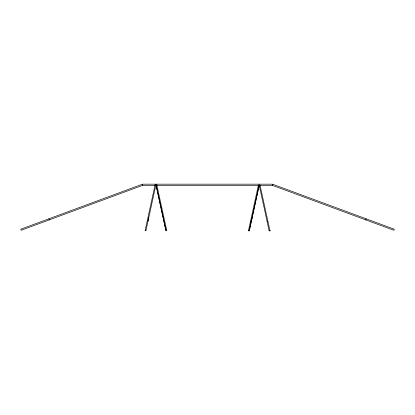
<?xml version="1.0" encoding="UTF-8"?>
<svg xmlns="http://www.w3.org/2000/svg" width="415" height="415" viewBox="0 0 415 415"><rect width="100%" height="100%" fill="white"/><g stroke="black" fill="none" stroke-linecap="round" stroke-linejoin="round"><path stroke-width="0.62" d="M146.013 230.32L145.172 230.247L146.013 230.32L155.947 184.675L165.886 230.32L166.726 230.32L165.886 230.247M249.265 230.735L248.424 230.807L249.265 230.807L259.204 185.163L269.138 230.807L269.978 230.735L269.138 230.807M249.265 230.807L259.204 185.163M145.172 230.32L155.127 184.675L156.766 184.675L166.726 230.32M148.025 221.003L148.726 217.808M248.424 230.807L258.379 185.163L260.023 185.163L269.978 230.807M251.978 218.295L251.277 221.491L250.499 221.32M365.724 219.883L366.123 218.804M267.11 221.491L267.888 221.32M48.877 218.804L49.276 219.883M165.886 230.32L155.947 184.675M269.906 230.475L269.906 230.828M260.023 185.163L258.379 185.163M166.654 229.988L166.654 230.335M156.766 184.675L155.127 184.675M272.697 184.244L272.302 185.323L142.698 185.323L21.149 230.284L20.75 229.21L142.304 184.244L142.698 185.323L142.698 184.172L272.302 184.172L272.302 185.323L393.851 230.284L394.25 229.21L272.697 184.244"/></g></svg>
